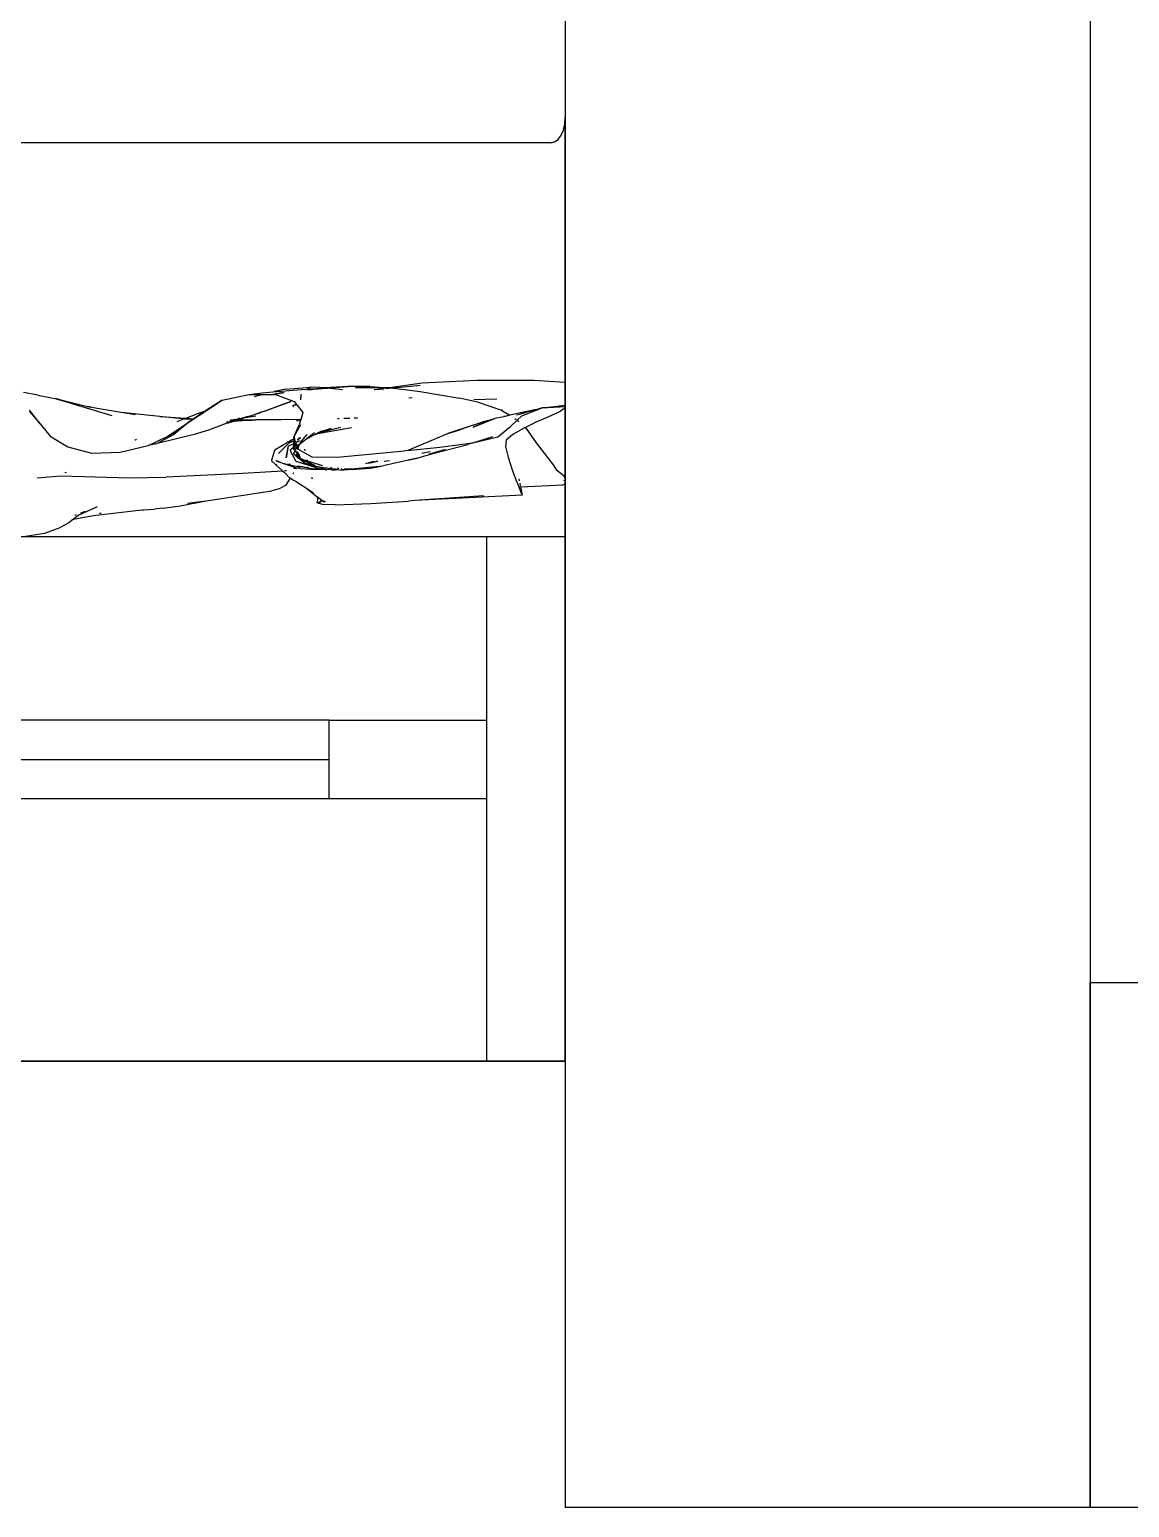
# Model space of a CAD drawing. Header units: millimetres. Extents: x -41292 to 298682, y -22072 to 33155.
# Drawn here: x 28731 to 29150, y 1091 to 1654 of the extents above; entities that cross this region are included whole.
import ezdxf

# ---------------------------------------------------------------- set-up
doc = ezdxf.new("R2010")
doc.units = ezdxf.units.MM
for name, color, linetype in [('벽1', 2, 'Continuous'), ('창호', 4, 'Continuous'), ('틀', 8, 'Continuous')]:
    doc.layers.add(name, color=color, linetype=linetype)

# ---------------------------------------------------------------- blocks, each defined once
blk = doc.blocks.new('AHSISHEUD')
for p, q in [((29762.05, 24198.67), (29762.05, 18738.67)), ((29562.05, 21288.95), (29562.05, 19268.38)), ((29561.31, 19263.53), (29561.86, 19265.87)), ((29561.86, 19265.87), (29562.05, 19268.38)), ((29562.05, 19167.35), (29562.05, 19268.38)), ((29557.97, 19259), (29559.3, 19259.97)), ((29559.3, 19259.97), (29560.44, 19261.51)), ((29560.44, 19261.51), (29561.31, 19263.53)), ((29556.55, 19258.67), (28467.55, 19258.67)), ((29556.55, 19258.67), (29557.97, 19259)), ((29446.58, 19163.36), (29450.65, 19163.71)), ((29450.65, 19163.71), (29455.29, 19164.11)), ((29450.65, 19163.71), (29451.12, 19163.83)), ((29455.51, 19164.72), (29451.12, 19163.83)), ((29455.29, 19164.11), (29461.35, 19164.65)), ((29455.51, 19164.72), (29464.98, 19165.59)), ((29461.35, 19164.65), (29463.85, 19164.84)), ((29462.69, 19164.6), (29462.62, 19164.6)), ((29462.69, 19164.6), (29463.74, 19164.76)), ((29463.49, 19164.57), (29463.45, 19164.57)), ((29469.64, 19165.21), (29463.49, 19164.57)), ((29463.74, 19164.76), (29463.49, 19164.57)), ((29463.74, 19164.76), (29464.75, 19164.91)), ((29463.85, 19164.84), (29463.74, 19164.76)), ((29464.98, 19165.59), (29463.85, 19164.84)), ((29463.85, 19164.84), (29464.75, 19164.91)), ((29464.23, 19164.55), (29469.64, 19165.21)), ((29464.75, 19164.91), (29469.64, 19165.21)), ((29468.56, 19165.47), (29464.98, 19165.59)), ((29466.14, 19164.73), (29469.64, 19165.21)), ((29466.14, 19164.73), (29471.29, 19165.16)), ((29470.11, 19165.29), (29468.56, 19165.47)), ((29470.11, 19165.29), (29469.64, 19165.21)), ((29470.43, 19165.26), (29469.64, 19165.21)), ((29470.17, 19165.29), (29470.11, 19165.29)), ((29470.17, 19165.29), (29471.05, 19165.4)), ((29470.43, 19165.26), (29470.17, 19165.29)), ((29479.28, 19165.81), (29470.43, 19165.26)), ((29471.29, 19165.16), (29470.43, 19165.26)), ((29471.05, 19165.4), (29479.28, 19165.81)), ((29471.29, 19165.16), (29479.28, 19165.81)), ((29477.1, 19164.49), (29471.29, 19165.16)), ((29487.64, 19165.76), (29479.28, 19165.81)), ((29485.78, 19165.44), (29482.09, 19165.35)), ((29490.28, 19165.3), (29482.09, 19165.35)), ((29485.78, 19165.44), (29489.89, 19165.37)), ((29487.64, 19165.76), (29494.76, 19165.27)), ((29489.46, 19164.51), (29489.22, 19164.49)), ((29492.39, 19164.93), (29489.46, 19164.51)), ((29492.95, 19164.84), (29489.46, 19164.51)), ((29490.41, 19165.36), (29494.76, 19165.27)), ((29494.76, 19165.27), (29490.83, 19165.3)), ((29494.76, 19165.27), (29492.87, 19165)), ((29496.24, 19165.14), (29493.59, 19164.9)), ((29494.76, 19165.27), (29495.01, 19165.31)), ((29507.5, 19167.1), (29495.01, 19165.31)), ((29495.01, 19165.31), (29495.71, 19165.27)), ((29495.71, 19165.27), (29496.54, 19165.17)), ((29506.7, 19166.12), (29496.54, 19165.17)), ((29496.54, 19165.17), (29501.89, 19164.56)), ((29501.89, 19164.56), (29506.79, 19163.91)), ((29506.79, 19163.91), (29521.75, 19161.4)), ((29528.36, 19168.13), (29507.5, 19167.1)), ((29550.11, 19168.03), (29528.36, 19168.13)), ((29562.05, 19167.35), (29550.11, 19168.03)), ((29562.05, 19158.67), (29562.05, 19167.35)), ((29361.03, 19162.52), (29355.54, 19163.56)), ((29361.03, 19162.52), (29367.47, 19161.28)), ((29367.47, 19161.28), (29367.81, 19161.24)), ((29367.47, 19161.28), (29373.31, 19159.53)), ((29367.81, 19161.24), (29379.92, 19158.19)), ((29373.31, 19159.53), (29367.81, 19161.24)), ((29373.5, 19159.47), (29373.31, 19159.53)), ((29373.5, 19159.47), (29373.76, 19159.44)), ((29373.76, 19159.44), (29373.96, 19159.37)), ((29373.96, 19159.37), (29389.18, 19154.75)), ((29376.21, 19158.94), (29373.96, 19159.37)), ((29376.7, 19158.81), (29376.21, 19158.94)), ((29383.63, 19157.44), (29379.92, 19158.19)), ((29379.92, 19158.19), (29381.06, 19157.91)), ((29418, 19151.86), (29431.25, 19160.53)), ((29431.25, 19160.53), (29425.28, 19156.82)), ((29431.25, 19160.53), (29441.42, 19162.77)), ((29441.42, 19162.77), (29446.58, 19163.36)), ((29441.42, 19162.77), (29450.6, 19162.8)), ((29443.52, 19161.94), (29446.55, 19162.69)), ((29457.49, 19160.09), (29447.14, 19156.32)), ((29448.48, 19156.73), (29457.49, 19160.09)), ((29450.63, 19162.81), (29450.6, 19162.8)), ((29450.63, 19162.81), (29454.92, 19163.45)), ((29453.84, 19163.35), (29450.63, 19162.81)), ((29450.63, 19162.81), (29451.57, 19162.81)), ((29451.57, 19162.81), (29458.74, 19160.12)), ((29454.47, 19163.44), (29453.84, 19163.35)), ((29458.47, 19158.03), (29458.3, 19158.66)), ((29459.82, 19158.73), (29458.48, 19158.74)), ((29458.64, 19158.82), (29459.53, 19158.99)), ((29458.74, 19160.12), (29459.61, 19159)), ((29459.53, 19158.99), (29459.61, 19159)), ((29459.61, 19159), (29459.82, 19158.73)), ((29459.82, 19158.73), (29462.05, 19155.84)), ((29461.28, 19162.9), (29461.11, 19160.72)), ((29502.36, 19161.48), (29503.63, 19161.55)), ((29528.63, 19159.78), (29521.75, 19161.4)), ((29535.9, 19160.99), (29527.24, 19160.71)), ((29537.82, 19156.62), (29528.63, 19159.78)), ((29553.24, 19157.7), (29562.05, 19158.2)), ((29554.63, 19157.85), (29562.05, 19158.67)), ((29554.63, 19157.85), (29562.05, 19158.2)), ((29562.05, 19158.2), (29562.05, 19158.67)), ((29562.05, 19157.72), (29562.05, 19158.2)), ((29357.87, 19156.28), (29361.95, 19151.6)), ((29361.95, 19151.6), (29357.88, 19156.73)), ((29383.63, 19157.44), (29381.06, 19157.91)), ((29392.83, 19155.91), (29383.63, 19157.44)), ((29398.22, 19155.01), (29392.83, 19155.91)), ((29407.54, 19154.34), (29392.83, 19155.91)), ((29415.87, 19153.45), (29407.54, 19154.34)), ((29407.54, 19154.34), (29417.44, 19153.72)), ((29414.08, 19152.45), (29416.69, 19153.43)), ((29415.87, 19153.45), (29416.69, 19153.43)), ((29416.69, 19153.43), (29417.44, 19153.72)), ((29416.69, 19153.43), (29420.18, 19153.35)), ((29417.44, 19153.72), (29421.42, 19155.22)), ((29417.44, 19153.72), (29420.45, 19153.53)), ((29420.18, 19153.35), (29418, 19151.86)), ((29420.18, 19153.35), (29420.45, 19153.53)), ((29424.42, 19156.24), (29420.45, 19153.53)), ((29424.42, 19156.24), (29421.42, 19155.22)), ((29425.28, 19156.82), (29424.42, 19156.24)), ((29434.68, 19152.45), (29430.37, 19150.81)), ((29433.58, 19152.37), (29433.05, 19152.33)), ((29435.74, 19152.52), (29433.5, 19151.88)), ((29435.36, 19152.49), (29433.5, 19151.88)), ((29434.26, 19152.87), (29434.23, 19152.86)), ((29434.26, 19152.87), (29434.34, 19152.88)), ((29434.71, 19152.95), (29434.34, 19152.88)), ((29434.34, 19152.88), (29435.27, 19152.88)), ((29434.4, 19152.94), (29434.43, 19152.95)), ((29434.43, 19152.95), (29434.71, 19152.95)), ((29434.53, 19153), (29434.56, 19153.01)), ((29434.56, 19153.01), (29434.63, 19153.01)), ((29434.63, 19153.01), (29436.55, 19153.26)), ((29434.71, 19152.95), (29434.63, 19153.01)), ((29434.63, 19153.01), (29434.98, 19152.95)), ((29435.83, 19152.88), (29434.68, 19152.45)), ((29435.18, 19152.48), (29434.68, 19152.45)), ((29434.71, 19152.95), (29434.98, 19152.95)), ((29434.78, 19153.11), (29437.23, 19153.47)), ((29435.11, 19152.96), (29434.98, 19152.95)), ((29435.11, 19152.96), (29435.29, 19152.99)), ((29435.29, 19152.99), (29435.38, 19152.99)), ((29435.36, 19152.49), (29436.79, 19152.95)), ((29435.74, 19152.52), (29435.36, 19152.49)), ((29435.41, 19153.01), (29435.38, 19152.99)), ((29435.38, 19152.99), (29435.47, 19152.94)), ((29435.57, 19153.01), (29435.41, 19153.01)), ((29435.47, 19152.94), (29435.59, 19152.98)), ((29435.57, 19153.01), (29435.71, 19153.01)), ((29435.59, 19152.98), (29435.57, 19153.01)), ((29442.07, 19152.96), (29435.74, 19152.52)), ((29435.95, 19152.58), (29435.74, 19152.52)), ((29435.97, 19152.93), (29435.83, 19152.88)), ((29435.83, 19152.88), (29436.36, 19152.89)), ((29435.95, 19152.58), (29436.99, 19152.92)), ((29435.97, 19152.93), (29436.17, 19153.01)), ((29435.97, 19152.93), (29436.36, 19152.89)), ((29436.99, 19153.32), (29436.17, 19153.01)), ((29436.17, 19153.01), (29436.74, 19153.02)), ((29436.48, 19152.93), (29436.17, 19153.01)), ((29436.36, 19152.89), (29436.48, 19152.93)), ((29436.57, 19152.96), (29436.48, 19152.93)), ((29437.02, 19153.03), (29436.79, 19152.95)), ((29436.99, 19152.92), (29436.79, 19152.95)), ((29437.46, 19153.5), (29436.99, 19153.32)), ((29436.99, 19153.32), (29437.7, 19153.42)), ((29437.06, 19152.95), (29436.99, 19152.92)), ((29438.09, 19153.48), (29437.02, 19153.03)), ((29437.02, 19153.03), (29437.25, 19153.01)), ((29437.06, 19152.95), (29437.25, 19153.01)), ((29438.66, 19152.9), (29437.06, 19152.95)), ((29437.25, 19153.01), (29437.34, 19153.04)), ((29437.34, 19153.04), (29439.27, 19153.68)), ((29437.34, 19153.04), (29443.85, 19153.26)), ((29437.34, 19153.04), (29442.07, 19152.96)), ((29437.93, 19153.68), (29437.46, 19153.5)), ((29437.46, 19153.5), (29438.47, 19153.65)), ((29437.7, 19153.42), (29438.47, 19153.65)), ((29438.09, 19153.48), (29437.7, 19153.42)), ((29438.47, 19153.65), (29438.09, 19153.48)), ((29439.28, 19153.89), (29438.47, 19153.65)), ((29438.66, 19152.9), (29442.07, 19152.96)), ((29439.27, 19153.68), (29438.82, 19153.6)), ((29439.27, 19153.68), (29446.26, 19156)), ((29444.14, 19154.49), (29439.27, 19153.68)), ((29439.28, 19153.89), (29441.09, 19154.52)), ((29442.07, 19152.96), (29442.16, 19152.96)), ((29442.16, 19152.96), (29442.63, 19153)), ((29442.63, 19153), (29442.67, 19153)), ((29442.67, 19153), (29442.74, 19153)), ((29442.74, 19153), (29444.1, 19153.1)), ((29449.09, 19153.07), (29442.74, 19153)), ((29443.87, 19155.31), (29446.39, 19156.09)), ((29452.08, 19153.14), (29444.1, 19153.1)), ((29446.39, 19156.09), (29446.26, 19156)), ((29447.14, 19156.32), (29446.39, 19156.09)), ((29447.14, 19156.32), (29448.48, 19156.73)), ((29452.08, 19153.14), (29449.09, 19153.07)), ((29452.97, 19153.13), (29452.08, 19153.14)), ((29453.71, 19153.15), (29452.97, 19153.13)), ((29459.75, 19153.19), (29453.71, 19153.15)), ((29459.75, 19153.19), (29459.71, 19153.33)), ((29459.9, 19152.61), (29459.75, 19153.19)), ((29459.81, 19153.19), (29459.75, 19153.19)), ((29459.81, 19153.19), (29460.54, 19153.21)), ((29460.54, 19153.36), (29460.54, 19153.32)), ((29460.54, 19153.32), (29460.54, 19153.21)), ((29460.54, 19153.21), (29461.26, 19153.23)), ((29460.54, 19153.21), (29460.54, 19152.62)), ((29461.26, 19153.23), (29460.63, 19151.13)), ((29462.05, 19155.84), (29461.26, 19153.23)), ((29475.28, 19153.64), (29475.83, 19153.65)), ((29477.6, 19153.71), (29479.89, 19153.78)), ((29481.6, 19153.83), (29482.8, 19153.86)), ((29526.97, 19150.35), (29535.82, 19153.9)), ((29533.94, 19153.22), (29526.97, 19150.35)), ((29526.99, 19151.11), (29531.26, 19152.64)), ((29531.26, 19152.64), (29533.94, 19153.22)), ((29533.94, 19153.22), (29535.82, 19153.9)), ((29535.82, 19153.9), (29538.67, 19154.36)), ((29537.82, 19156.62), (29538.06, 19156.48)), ((29538.06, 19156.48), (29537.93, 19157.02)), ((29538.06, 19156.48), (29540.86, 19154.91)), ((29538.81, 19154.39), (29538.67, 19154.36)), ((29538.81, 19154.39), (29540.69, 19154.87)), ((29540.14, 19154.6), (29538.81, 19154.39)), ((29540.14, 19154.6), (29540.18, 19154.62)), ((29540.86, 19154.91), (29540.69, 19154.87)), ((29550.35, 19156.94), (29540.86, 19154.91)), ((29541.21, 19150.53), (29543.71, 19152.92)), ((29542.78, 19153.6), (29543.34, 19153.19)), ((29543.51, 19155), (29544.95, 19155.4)), ((29543.71, 19152.92), (29545.49, 19154.63)), ((29543.71, 19152.92), (29544.39, 19152.42)), ((29544.95, 19155.4), (29550.35, 19156.94)), ((29544.95, 19155.4), (29546.19, 19155.6)), ((29545.49, 19154.63), (29553.24, 19157.7)), ((29551.01, 19157.09), (29550.35, 19156.94)), ((29552.96, 19153.06), (29550.83, 19152.18)), ((29551.01, 19157.09), (29553.31, 19157.79)), ((29556.59, 19154.67), (29552.96, 19153.06)), ((29553.24, 19157.7), (29554.63, 19157.85)), ((29553.31, 19157.79), (29554.63, 19157.85)), ((29560.13, 19156.32), (29556.59, 19154.67)), ((29562.05, 19157.72), (29560.13, 19156.32)), ((29562.05, 19130.79), (29562.05, 19157.72)), ((29361.95, 19151.6), (29365.74, 19146.83)), ((29365.74, 19146.83), (29372.42, 19142.78)), ((29403.17, 19143.32), (29410.55, 19146.83)), ((29412.55, 19147.41), (29406.5, 19144.1)), ((29409.35, 19146.02), (29410.55, 19146.83)), ((29410.55, 19146.83), (29418, 19151.86)), ((29410.55, 19146.83), (29411.32, 19147.2)), ((29411.32, 19147.2), (29418, 19151.86)), ((29417.39, 19146.72), (29411.82, 19145.33)), ((29412.55, 19147.41), (29418, 19151.86)), ((29420.66, 19147.47), (29417.39, 19146.72)), ((29426.09, 19149.18), (29420.66, 19147.47)), ((29430.37, 19150.81), (29426.09, 19149.18)), ((29433.23, 19151.81), (29430.37, 19150.81)), ((29433.5, 19151.88), (29433.23, 19151.81)), ((29458.69, 19146.6), (29458.78, 19146.74)), ((29458.74, 19146.06), (29458.78, 19146.74)), ((29458.78, 19146.74), (29461.26, 19151.26)), ((29458.78, 19146.74), (29460.63, 19151.13)), ((29458.78, 19146.74), (29458.85, 19145.7)), ((29462.93, 19146.8), (29462.75, 19146.52)), ((29462.93, 19146.8), (29462.98, 19146.81)), ((29463.55, 19147.53), (29462.98, 19146.81)), ((29463.05, 19145.62), (29466.49, 19148.28)), ((29463.05, 19145.62), (29466.14, 19147.27)), ((29466.14, 19147.27), (29467.96, 19147.96)), ((29466.14, 19147.27), (29467.03, 19147.74)), ((29467.03, 19147.74), (29480.61, 19150.2)), ((29468, 19148.05), (29467.03, 19147.74)), ((29467.96, 19147.96), (29467.03, 19147.74)), ((29467.03, 19147.74), (29467.27, 19147.87)), ((29467.27, 19147.87), (29467.73, 19148.12)), ((29467.27, 19147.87), (29468, 19148.05)), ((29472.7, 19149.76), (29467.73, 19148.12)), ((29467.73, 19148.12), (29469.48, 19149.05)), ((29468.92, 19148.21), (29467.96, 19147.96)), ((29468.38, 19148.12), (29467.96, 19147.96)), ((29468.38, 19148.12), (29468, 19148.05)), ((29468.66, 19148.22), (29468.38, 19148.12)), ((29468.92, 19148.21), (29468.38, 19148.12)), ((29476.44, 19150.19), (29468.66, 19148.22)), ((29472.7, 19149.76), (29468.66, 19148.22)), ((29469.03, 19148.23), (29468.92, 19148.21)), ((29476.44, 19150.19), (29469.03, 19148.23)), ((29512.69, 19146.01), (29517.22, 19147.85)), ((29526.99, 19151.11), (29517.22, 19147.85)), ((29517.22, 19147.85), (29521.89, 19149.27)), ((29526.99, 19151.11), (29521.89, 19149.27)), ((29526.77, 19144.3), (29534.48, 19146.73)), ((29536.3, 19146.66), (29541.21, 19150.53)), ((29542.04, 19147.51), (29539.49, 19145.34)), ((29545.83, 19149.66), (29542.04, 19147.51)), ((29546.84, 19150.16), (29545.83, 19149.66)), ((29549.39, 19151.41), (29546.84, 19150.16)), ((29546.84, 19150.16), (29550.96, 19144.37)), ((29550.83, 19152.18), (29549.39, 19151.41)), ((29372.42, 19142.78), (29381.48, 19140.45)), ((29392.43, 19140.83), (29403.09, 19143.29)), ((29398.1, 19145.44), (29398.02, 19145.4)), ((29398.59, 19145.56), (29398.24, 19145.41)), ((29403.17, 19143.32), (29403.09, 19143.29)), ((29406.01, 19143.98), (29403.17, 19143.32)), ((29406.01, 19143.98), (29406.5, 19144.1)), ((29411.82, 19145.33), (29406.5, 19144.1)), ((29450.18, 19137.8), (29451.42, 19141.83)), ((29451.42, 19141.83), (29458, 19145.58)), ((29456.63, 19144.22), (29452.72, 19140.21)), ((29456.43, 19143.06), (29455.67, 19138.58)), ((29455.67, 19138.58), (29456.45, 19142.75)), ((29456.43, 19143.06), (29458.61, 19144.14)), ((29456.43, 19143.06), (29456.45, 19142.75)), ((29456.63, 19144.22), (29456.64, 19144.26)), ((29456.69, 19144.28), (29456.64, 19144.26)), ((29456.92, 19144.52), (29456.69, 19144.28)), ((29458.67, 19145.12), (29456.92, 19144.52)), ((29456.92, 19144.52), (29458.67, 19145.07)), ((29458.5, 19142.54), (29457.19, 19141.49)), ((29457.19, 19141.49), (29457.37, 19141.18)), ((29459.49, 19137.17), (29457.37, 19141.18)), ((29458, 19145.58), (29458.72, 19145.76)), ((29458.47, 19142.03), (29458.5, 19142.54)), ((29458.47, 19142.03), (29459.09, 19141.16)), ((29458.49, 19140.12), (29459.09, 19141.16)), ((29458.5, 19142.54), (29458.61, 19144.14)), ((29458.6, 19146.37), (29458.61, 19146.45)), ((29458.63, 19146.26), (29458.6, 19146.37)), ((29458.61, 19146.45), (29458.68, 19146.56)), ((29458.61, 19144.14), (29458.67, 19145.07)), ((29458.72, 19145.76), (29458.63, 19146.26)), ((29458.63, 19146.26), (29458.74, 19146.06)), ((29458.67, 19145.12), (29458.71, 19145.57)), ((29458.67, 19145.07), (29458.67, 19145.12)), ((29458.68, 19146.56), (29458.69, 19146.6)), ((29458.71, 19145.57), (29458.72, 19145.76)), ((29459.11, 19141.85), (29458.71, 19145.57)), ((29458.72, 19145.76), (29458.73, 19145.96)), ((29458.74, 19146.06), (29458.73, 19145.96)), ((29458.73, 19145.96), (29458.85, 19145.7)), ((29458.85, 19145.7), (29458.86, 19145.57)), ((29458.86, 19145.57), (29459.03, 19143.02)), ((29458.86, 19145.57), (29459.56, 19143.46)), ((29459.56, 19143.46), (29459.03, 19143.02)), ((29459.03, 19143.02), (29459.11, 19141.85)), ((29459.09, 19141.16), (29459.33, 19141.58)), ((29459.09, 19141.16), (29459.68, 19140.34)), ((29459.5, 19141.89), (29459.23, 19142.45)), ((29459.5, 19141.89), (29459.77, 19142.36)), ((29459.87, 19143.72), (29459.56, 19143.46)), ((29459.8, 19143.58), (29459.56, 19143.46)), ((29459.56, 19143.46), (29459.58, 19143.4)), ((29460.57, 19145.08), (29459.58, 19144.6)), ((29459.58, 19143.4), (29459.76, 19142.81)), ((29459.59, 19144.63), (29460.57, 19145.08)), ((29459.78, 19142.83), (29459.76, 19142.81)), ((29459.77, 19142.36), (29459.76, 19142.81)), ((29459.76, 19142.81), (29459.87, 19142.52)), ((29459.77, 19142.36), (29459.85, 19142.49)), ((29459.79, 19141.91), (29459.77, 19142.36)), ((29459.78, 19142.83), (29460.39, 19143.55)), ((29459.87, 19142.52), (29459.85, 19142.49)), ((29459.85, 19142.49), (29460.01, 19141.93)), ((29459.85, 19142.49), (29460.04, 19142.03)), ((29459.87, 19142.52), (29460.34, 19143.33)), ((29459.97, 19145.48), (29460.29, 19145.59)), ((29460.99, 19145.91), (29460.01, 19145.58)), ((29460.04, 19142.03), (29460.01, 19141.93)), ((29460.34, 19143.33), (29460.04, 19142.03)), ((29460.04, 19142.03), (29460.07, 19141.93)), ((29460.07, 19141.93), (29460.11, 19141.91)), ((29460.28, 19142.54), (29460.11, 19141.91)), ((29460.11, 19141.91), (29460.2, 19141.86)), ((29460.2, 19141.86), (29460.28, 19142.54)), ((29460.2, 19141.86), (29465.43, 19139.02)), ((29460.25, 19146.14), (29461.22, 19146.38)), ((29460.49, 19143.37), (29460.28, 19142.54)), ((29460.28, 19142.54), (29460.34, 19143.33)), ((29460.43, 19145.64), (29460.29, 19145.59)), ((29460.34, 19143.33), (29460.37, 19143.39)), ((29460.37, 19143.39), (29460.52, 19143.66)), ((29460.37, 19143.39), (29460.39, 19143.55)), ((29460.52, 19143.66), (29460.39, 19143.55)), ((29460.49, 19143.37), (29460.81, 19143.88)), ((29460.58, 19143.7), (29460.49, 19143.37)), ((29460.58, 19143.7), (29460.52, 19143.66)), ((29460.57, 19145.08), (29460.58, 19145.12)), ((29461.42, 19144.88), (29460.58, 19143.7)), ((29460.58, 19143.7), (29460.81, 19143.88)), ((29460.81, 19143.88), (29463.05, 19145.62)), ((29461.42, 19144.88), (29461.02, 19144.56)), ((29461.73, 19145.26), (29461.36, 19144.95)), ((29461.47, 19144.92), (29461.42, 19144.88)), ((29461.73, 19145.26), (29461.47, 19144.92)), ((29461.78, 19145.3), (29461.73, 19145.26)), ((29462.27, 19145.92), (29461.78, 19145.3)), ((29462.17, 19145.91), (29462.12, 19145.85)), ((29462.17, 19145.91), (29462.27, 19145.92)), ((29462.27, 19145.92), (29462.75, 19146.52)), ((29462.75, 19146.52), (29462.67, 19146.49)), ((29462.89, 19141.27), (29462.73, 19141.91)), ((29487.36, 19140.03), (29500.75, 19141.31)), ((29501.85, 19141.42), (29500.75, 19141.31)), ((29501.82, 19141.42), (29501.85, 19141.42)), ((29501.85, 19141.42), (29514.2, 19142.71)), ((29501.85, 19141.42), (29502.2, 19141.56)), ((29502.2, 19141.56), (29512.69, 19146.01)), ((29515.9, 19141.63), (29509.89, 19139.87)), ((29512.13, 19140.44), (29524.96, 19143.73)), ((29512.13, 19140.44), (29515.9, 19141.63)), ((29514.2, 19142.71), (29526.67, 19144.27)), ((29515.9, 19141.63), (29516.43, 19141.76)), ((29526.67, 19144.27), (29524.96, 19143.73)), ((29526.67, 19144.27), (29526.77, 19144.3)), ((29526.77, 19144.3), (29536.3, 19146.66)), ((29539.49, 19145.34), (29539.32, 19142.92)), ((29539.32, 19142.92), (29540.24, 19138.9)), ((29550.96, 19144.37), (29557.38, 19135.96)), ((29381.48, 19140.45), (29392.43, 19140.83)), ((29450.18, 19137.8), (29450.09, 19137.43)), ((29450.09, 19137.43), (29454.34, 19133.6)), ((29452.28, 19137.21), (29451.73, 19137.57)), ((29451.89, 19136.23), (29452.1, 19136.01)), ((29453.63, 19136.88), (29452.27, 19137.37)), ((29459.64, 19134.68), (29452.28, 19137.21)), ((29459.64, 19134.68), (29454.72, 19136.48)), ((29457.48, 19135.81), (29456.29, 19136.22)), ((29457.28, 19136.03), (29456.29, 19136.22)), ((29457.48, 19135.81), (29460.4, 19135.3)), ((29459.43, 19139.29), (29458.49, 19140.12)), ((29459.45, 19139.36), (29459.43, 19139.29)), ((29459.43, 19139.29), (29463.4, 19136.21)), ((29459.43, 19139.29), (29459.76, 19139.11)), ((29459.7, 19140.31), (29459.45, 19139.36)), ((29459.76, 19139.11), (29459.45, 19139.36)), ((29462.55, 19136.34), (29459.49, 19137.17)), ((29464.28, 19135.69), (29459.49, 19137.17)), ((29459.83, 19140.82), (29459.68, 19140.34)), ((29459.68, 19140.34), (29459.7, 19140.31)), ((29459.83, 19140.82), (29459.7, 19140.31)), ((29459.7, 19140.31), (29459.86, 19140.09)), ((29459.76, 19139.11), (29459.89, 19139.04)), ((29459.86, 19140.94), (29459.82, 19140.98)), ((29459.86, 19140.94), (29459.83, 19140.82)), ((29459.86, 19140.09), (29459.83, 19140.82)), ((29459.89, 19139.04), (29459.86, 19140.09)), ((29459.86, 19140.09), (29459.99, 19139.9)), ((29459.89, 19139.04), (29459.99, 19139.9)), ((29459.9, 19138.99), (29459.89, 19139.04)), ((29459.9, 19138.99), (29459.93, 19138.97)), ((29459.93, 19138.97), (29461.08, 19138.27)), ((29463.4, 19136.21), (29459.93, 19138.97)), ((29459.93, 19138.97), (29460.61, 19138.64)), ((29459.94, 19140.84), (29460.08, 19140.68)), ((29459.99, 19139.9), (29460.07, 19140.57)), ((29459.99, 19139.9), (29460.94, 19138.58)), ((29460.07, 19140.57), (29460.08, 19140.68)), ((29460.07, 19140.57), (29460.94, 19138.58)), ((29460.9, 19138.87), (29460.07, 19140.57)), ((29461.89, 19135.13), (29460.11, 19135.48)), ((29460.54, 19140.12), (29460.9, 19138.87)), ((29461.02, 19138.47), (29460.61, 19138.64)), ((29460.61, 19138.64), (29461.05, 19138.43)), ((29460.9, 19138.87), (29461.02, 19138.47)), ((29461.13, 19138.39), (29460.9, 19138.87)), ((29460.94, 19138.58), (29461.02, 19138.47)), ((29461.05, 19138.43), (29461.02, 19138.47)), ((29461.13, 19138.39), (29461.05, 19138.43)), ((29461.05, 19138.43), (29461.05, 19138.37)), ((29461.05, 19138.37), (29461.08, 19138.27)), ((29461.12, 19138.33), (29461.05, 19138.37)), ((29461.08, 19138.27), (29461.21, 19138.23)), ((29461.12, 19138.33), (29461.13, 19138.39)), ((29461.17, 19138.31), (29461.12, 19138.33)), ((29461.89, 19138.02), (29461.13, 19138.39)), ((29461.45, 19138.15), (29461.17, 19138.31)), ((29461.21, 19138.23), (29461.17, 19138.31)), ((29461.23, 19138.18), (29461.21, 19138.23)), ((29461.31, 19138.16), (29461.23, 19138.18)), ((29461.45, 19138.15), (29461.31, 19138.16)), ((29461.6, 19138.07), (29461.45, 19138.15)), ((29462.22, 19137.74), (29461.6, 19138.07)), ((29461.89, 19138.02), (29461.6, 19138.07)), ((29461.97, 19137.99), (29461.89, 19138.02)), ((29462.12, 19137.9), (29461.97, 19137.99)), ((29466.81, 19135.6), (29462.12, 19137.9)), ((29469.63, 19135.63), (29462.12, 19137.9)), ((29466.81, 19135.6), (29462.22, 19137.74)), ((29464.01, 19136.76), (29462.22, 19137.74)), ((29464.26, 19135.77), (29462.55, 19136.34)), ((29464.19, 19136.05), (29463.4, 19136.21)), ((29463.83, 19137.51), (29463.73, 19137.9)), ((29463.9, 19137.23), (29463.88, 19137.29)), ((29464.19, 19136.05), (29464.01, 19136.76)), ((29465.97, 19135.7), (29464.01, 19136.76)), ((29465.97, 19135.7), (29464.19, 19136.05)), ((29464.26, 19135.77), (29464.24, 19135.88)), ((29464.28, 19135.69), (29464.26, 19135.77)), ((29467.67, 19134.64), (29464.26, 19135.77)), ((29467.67, 19134.64), (29464.28, 19135.69)), ((29465.43, 19139.02), (29475.05, 19138.83)), ((29465.97, 19135.7), (29466.11, 19135.63)), ((29466.11, 19135.63), (29466.41, 19135.62)), ((29466.41, 19135.62), (29470.65, 19134.79)), ((29475.05, 19138.83), (29487.36, 19140.03)), ((29480.53, 19134.44), (29492.61, 19135.53)), ((29486.07, 19136.48), (29489.09, 19137.36)), ((29487.18, 19136.59), (29490.56, 19137.4)), ((29490.56, 19137.4), (29487.58, 19136.62)), ((29487.73, 19134.7), (29492.61, 19135.53)), ((29505.55, 19138.53), (29492.61, 19135.53)), ((29495.02, 19137.49), (29493.08, 19137.16)), ((29495.09, 19137.51), (29495.02, 19137.49)), ((29501.99, 19137.77), (29505.55, 19138.53)), ((29505.55, 19138.53), (29508.5, 19139.33)), ((29507.81, 19140.41), (29507.36, 19140.31)), ((29510.73, 19140.85), (29507.81, 19140.41)), ((29508.5, 19139.33), (29512.13, 19140.44)), ((29509.89, 19139.87), (29512.13, 19140.44)), ((29540.24, 19138.9), (29541.91, 19133.72)), ((29557.38, 19135.96), (29558.75, 19133.89)), ((29360.75, 19131.02), (29369.79, 19131.79)), ((29369.79, 19131.79), (29395.97, 19131.05)), ((29371.96, 19132.99), (29371.28, 19132.85)), ((29395.97, 19131.05), (29409.95, 19131.27)), ((29439.06, 19132.65), (29409.95, 19131.27)), ((29454.34, 19133.6), (29439.06, 19132.65)), ((29454.34, 19133.6), (29454.98, 19133.01)), ((29456.89, 19131.05), (29454.98, 19133.01)), ((29455.85, 19133.69), (29455.03, 19133.64)), ((29457.18, 19130.86), (29455.37, 19128.03)), ((29457.18, 19130.86), (29456.89, 19131.05)), ((29458.08, 19130.28), (29457.18, 19130.86)), ((29459.59, 19129.45), (29458.08, 19130.28)), ((29458.5, 19132.93), (29458.17, 19132.41)), ((29458.56, 19134.72), (29459.64, 19134.68)), ((29460.9, 19134.63), (29459.64, 19134.68)), ((29460.45, 19135.26), (29460.4, 19135.3)), ((29460.79, 19135.23), (29460.45, 19135.26)), ((29464.26, 19134.62), (29460.79, 19135.23)), ((29461.89, 19135.13), (29460.79, 19135.23)), ((29460.9, 19134.63), (29461.05, 19134.58)), ((29461.05, 19134.58), (29465.11, 19134.31)), ((29461.97, 19135.11), (29461.89, 19135.13)), ((29462.25, 19135.1), (29461.97, 19135.11)), ((29464.26, 19134.62), (29462.25, 19135.1)), ((29463.93, 19134.92), (29463.83, 19134.96)), ((29463.96, 19134.95), (29463.93, 19134.92)), ((29463.96, 19134.95), (29464.05, 19134.91)), ((29464.46, 19134.46), (29464.22, 19134.51)), ((29464.26, 19134.62), (29464.57, 19134.55)), ((29464.46, 19134.46), (29464.59, 19134.48)), ((29464.59, 19134.48), (29464.57, 19134.55)), ((29464.8, 19134.49), (29464.57, 19134.55)), ((29464.59, 19134.48), (29464.8, 19134.49)), ((29464.71, 19134.58), (29464.67, 19134.59)), ((29464.8, 19134.49), (29464.95, 19134.46)), ((29464.95, 19134.46), (29465.12, 19134.45)), ((29465.11, 19134.31), (29465.85, 19134.34)), ((29465.11, 19134.31), (29466.63, 19134.21)), ((29465.38, 19134.45), (29465.12, 19134.45)), ((29465.37, 19131.29), (29465.53, 19130.61)), ((29465.41, 19134.44), (29465.38, 19134.45)), ((29465.56, 19134.43), (29465.41, 19134.44)), ((29465.85, 19134.34), (29465.56, 19134.43)), ((29465.56, 19134.43), (29466.03, 19134.42)), ((29465.92, 19134.34), (29465.85, 19134.34)), ((29466.04, 19134.31), (29465.92, 19134.34)), ((29466.03, 19134.42), (29466.28, 19134.44)), ((29466.1, 19134.31), (29466.04, 19134.31)), ((29466.1, 19134.31), (29466.71, 19134.37)), ((29466.63, 19134.21), (29466.1, 19134.31)), ((29466.1, 19134.31), (29468.49, 19134.3)), ((29466.28, 19134.44), (29466.71, 19134.37)), ((29470.47, 19134.13), (29466.63, 19134.21)), ((29466.97, 19134.38), (29466.71, 19134.37)), ((29466.97, 19134.38), (29468, 19134.42)), ((29466.97, 19134.38), (29468.49, 19134.3)), ((29467.73, 19134.64), (29467.67, 19134.64)), ((29468.24, 19134.6), (29467.73, 19134.64)), ((29467.91, 19134.57), (29467.73, 19134.64)), ((29467.91, 19134.57), (29468.24, 19134.6)), ((29468.09, 19134.51), (29467.91, 19134.57)), ((29468.37, 19134.43), (29468, 19134.42)), ((29468.37, 19134.43), (29468.09, 19134.51)), ((29468.09, 19134.51), (29468.8, 19134.44)), ((29468.24, 19134.6), (29468.86, 19134.65)), ((29469.42, 19134.5), (29468.24, 19134.6)), ((29468.42, 19134.41), (29468.37, 19134.43)), ((29468.47, 19134.41), (29468.42, 19134.41)), ((29468.47, 19134.41), (29468.8, 19134.44)), ((29468.47, 19134.41), (29469.16, 19134.29)), ((29468.49, 19134.3), (29468.75, 19134.29)), ((29468.75, 19134.29), (29469.16, 19134.29)), ((29468.8, 19134.44), (29469.42, 19134.5)), ((29469.42, 19134.38), (29468.8, 19134.44)), ((29469.16, 19134.29), (29469.31, 19134.29)), ((29469.54, 19134.26), (29469.31, 19134.29)), ((29469.42, 19134.5), (29469.52, 19134.47)), ((29469.81, 19134.39), (29469.42, 19134.38)), ((29469.54, 19134.26), (29470.1, 19134.32)), ((29469.54, 19134.26), (29470.47, 19134.13)), ((29469.81, 19134.39), (29470.1, 19134.32)), ((29470.48, 19134.21), (29470.1, 19134.32)), ((29470.82, 19134.12), (29470.47, 19134.13)), ((29470.65, 19134.79), (29471.02, 19134.82)), ((29471.87, 19134.55), (29470.65, 19134.79)), ((29470.82, 19134.12), (29471.15, 19134.04)), ((29472.89, 19134.11), (29471.15, 19134.04)), ((29471.87, 19134.55), (29472.5, 19134.57)), ((29472.88, 19134.35), (29471.87, 19134.55)), ((29472.56, 19134.94), (29473.06, 19134.98)), ((29473.75, 19134.34), (29472.88, 19134.35)), ((29473.34, 19134.26), (29472.88, 19134.35)), ((29473.91, 19134.15), (29472.89, 19134.11)), ((29472.89, 19134.11), (29473.07, 19134.07)), ((29473.07, 19134.07), (29474.27, 19134.09)), ((29473.34, 19134.26), (29473.37, 19134.29)), ((29473.37, 19134.29), (29473.75, 19134.34)), ((29473.61, 19134.21), (29473.37, 19134.29)), ((29473.37, 19134.29), (29474.12, 19134.26)), ((29473.61, 19134.21), (29474.12, 19134.26)), ((29473.91, 19134.15), (29473.61, 19134.21)), ((29473.82, 19134.35), (29473.75, 19134.34)), ((29473.9, 19134.34), (29473.82, 19134.35)), ((29474.83, 19134.19), (29473.91, 19134.15)), ((29474.27, 19134.09), (29473.91, 19134.15)), ((29474.28, 19134.28), (29474.12, 19134.26)), ((29474.55, 19134.1), (29474.27, 19134.09)), ((29474.46, 19134.25), (29474.28, 19134.28)), ((29474.55, 19134.1), (29475.3, 19134.11)), ((29475.33, 19134), (29474.55, 19134.1)), ((29474.98, 19134.16), (29474.83, 19134.19)), ((29475.15, 19134.67), (29475.52, 19134.68)), ((29475.46, 19134.02), (29475.33, 19134)), ((29475.57, 19134.01), (29475.46, 19134.02)), ((29475.67, 19134.05), (29475.57, 19134.01)), ((29475.58, 19134.62), (29475.76, 19134.65)), ((29476.24, 19133.95), (29475.67, 19134.05)), ((29476.24, 19133.95), (29479.12, 19134.14)), ((29476.63, 19134.51), (29476.66, 19134.51)), ((29476.66, 19134.51), (29476.77, 19134.52)), ((29476.66, 19134.51), (29476.78, 19134.49)), ((29476.78, 19134.49), (29476.8, 19134.52)), ((29476.8, 19134.52), (29476.9, 19134.51)), ((29479.12, 19134.14), (29476.91, 19134.06)), ((29477.48, 19134.15), (29477.73, 19134.19)), ((29479.96, 19134.2), (29477.73, 19134.19)), ((29477.73, 19134.19), (29479.12, 19134.14)), ((29478, 19134.37), (29477.96, 19134.37)), ((29478, 19134.37), (29478.04, 19134.37)), ((29478.49, 19134.31), (29478.32, 19134.29)), ((29480.53, 19134.44), (29478.49, 19134.31)), ((29479.96, 19134.2), (29478.49, 19134.31)), ((29479.96, 19134.2), (29479.12, 19134.14)), ((29480.28, 19134.22), (29479.96, 19134.2)), ((29480.28, 19134.22), (29487.73, 19134.7)), ((29480.85, 19134.2), (29480.28, 19134.22)), ((29480.85, 19134.2), (29482.19, 19134.24)), ((29482.19, 19134.24), (29487.73, 19134.7)), ((29541.91, 19133.72), (29543.38, 19129.93)), ((29543.38, 19129.93), (29544.33, 19127.52)), ((29544.6, 19129.85), (29544.44, 19130.56)), ((29561.48, 19131.81), (29558.75, 19133.89)), ((29561.32, 19130.07), (29562.05, 19129.9)), ((29562.05, 19130.79), (29561.48, 19131.81)), ((29562.05, 19129.9), (29562.05, 19130.79)), ((29562.05, 19128.71), (29562.05, 19129.9)), ((29425.16, 19122.25), (29450.22, 19126.05)), ((29453.06, 19126.76), (29450.22, 19126.05)), ((29455.37, 19128.03), (29453.06, 19126.76)), ((29459.59, 19129.45), (29463.42, 19127)), ((29463.42, 19127), (29466.06, 19125.32)), ((29463.42, 19127), (29467.52, 19123.74)), ((29545.6, 19124.38), (29504.68, 19122.3)), ((29530.94, 19124.14), (29504.68, 19122.3)), ((29544.33, 19127.52), (29545.11, 19127.56)), ((29544.33, 19127.52), (29545, 19125.82)), ((29545.01, 19128), (29544.79, 19129.02)), ((29545, 19125.82), (29545.6, 19124.38)), ((29545.11, 19127.56), (29561.07, 19128.39)), ((29545.25, 19126.94), (29545.11, 19127.56)), ((29545.48, 19125.68), (29545.25, 19126.94)), ((29545.61, 19124.84), (29545.48, 19125.68)), ((29545.6, 19124.38), (29545.61, 19124.84)), ((29561.07, 19128.39), (29562.05, 19128.71)), ((29562.05, 19108.67), (29562.05, 19128.71)), ((29383.58, 19119.92), (29376.7, 19116.83)), ((29382.25, 19116.69), (29399.55, 19118.66)), ((29399.55, 19118.66), (29405.36, 19119.11)), ((29399.55, 19118.66), (29402.3, 19118.97)), ((29408.84, 19119.42), (29405.36, 19119.11)), ((29408.84, 19119.42), (29415.43, 19120.3)), ((29415.43, 19120.3), (29425.02, 19122.23)), ((29418.07, 19121.28), (29425.02, 19122.23)), ((29425.02, 19122.23), (29425.16, 19122.25)), ((29467.52, 19121.85), (29467.38, 19121.44)), ((29467.89, 19121.32), (29467.38, 19121.44)), ((29467.52, 19123.74), (29467.64, 19122.59)), ((29469.24, 19122.38), (29467.52, 19123.74)), ((29467.64, 19122.59), (29467.52, 19121.85)), ((29469.24, 19122.38), (29467.89, 19121.32)), ((29467.89, 19121.32), (29468.86, 19121.96)), ((29469.48, 19120.78), (29467.89, 19121.32)), ((29469.61, 19122.05), (29468.86, 19121.96)), ((29469.39, 19122.26), (29469.24, 19122.38)), ((29469.39, 19122.26), (29469.61, 19122.05)), ((29474.28, 19120.68), (29469.48, 19120.78)), ((29470.1, 19122.11), (29469.61, 19122.05)), ((29469.61, 19122.05), (29470, 19121.67)), ((29470.54, 19122.02), (29470, 19121.67)), ((29474.28, 19120.68), (29487.94, 19121.17)), ((29487.94, 19121.17), (29502.31, 19122.13)), ((29502.35, 19122.14), (29502.31, 19122.13)), ((29504.68, 19122.3), (29502.35, 19122.14)), ((29372.86, 19113.84), (29369.55, 19112.01)), ((29374.64, 19115.22), (29372.86, 19113.84)), ((29373.97, 19115.09), (29374.64, 19115.22)), ((29376.7, 19116.83), (29374.64, 19115.22)), ((29374.64, 19115.22), (29382.25, 19116.69)), ((29375.26, 19116.75), (29375.82, 19117.01)), ((29377.44, 19117.68), (29379.14, 19118.3)), ((29384.49, 19117.48), (29385.16, 19117.53)), ((29385.18, 19117.54), (29385.16, 19117.53)), ((29355.48, 19108.67), (29363.67, 19109.87)), ((29355.48, 19108.67), (29562.05, 19108.67)), ((29363.67, 19109.87), (29369.55, 19112.01)), ((29562.05, 18908.67), (29562.05, 19108.67)), ((26672.05, 18908.67), (29562.05, 18908.67)), ((29562.05, 18908.67), (29562.05, 18738.67)), ((29762.05, 18738.67), (29562.05, 18738.67)), ((34562.05, 18738.67), (29762.05, 18738.67))]:
    blk.add_line(p, q)

msp = doc.modelspace()

# ---------------------------------------------------------------- linework, layer by layer
at = {"layer": '벽1'}
for p, q in [((28934.67, 6350.58), (28934.67, 1090.58)), ((29134.67, 2680.58), (29134.67, 1290.58)), ((29134.67, 1090.58), (29134.67, 1290.58)), ((29134.67, 1090.58), (28934.67, 1090.58))]:
    msp.add_line(p, q, dxfattribs=at)
at = {"layer": '창호'}
for p, q in [((28844.67, 1390.58), (27519.67, 1390.58)), ((28844.67, 1360.58), (27519.67, 1360.58))]:
    msp.add_line(p, q, dxfattribs=at)
at = {"layer": '틀'}
for p, q in [((26044.67, 1460.58), (28934.67, 1460.58)), ((28904.67, 1460.58), (28904.67, 1260.58)), ((28934.67, 1460.58), (28934.67, 1260.58)), ((27519.67, 1375.58), (28844.67, 1375.58)), ((29134.67, 1290.58), (33934.67, 1290.58)), ((29134.67, 1090.58), (29134.67, 1290.58)), ((28934.67, 1260.58), (26044.67, 1260.58)), ((33934.67, 1090.58), (29134.67, 1090.58))]:
    msp.add_line(p, q, dxfattribs=at)
msp.add_lwpolyline([(28844.67, 1360.58), (28844.67, 1390.58), (28904.67, 1390.58), (28904.67, 1360.58)], close=True, dxfattribs=at)

# ---------------------------------------------------------------- block references
msp.add_blockref('AHSISHEUD', (-627.37, -17648.09))

doc.saveas('drawing.dxf')
